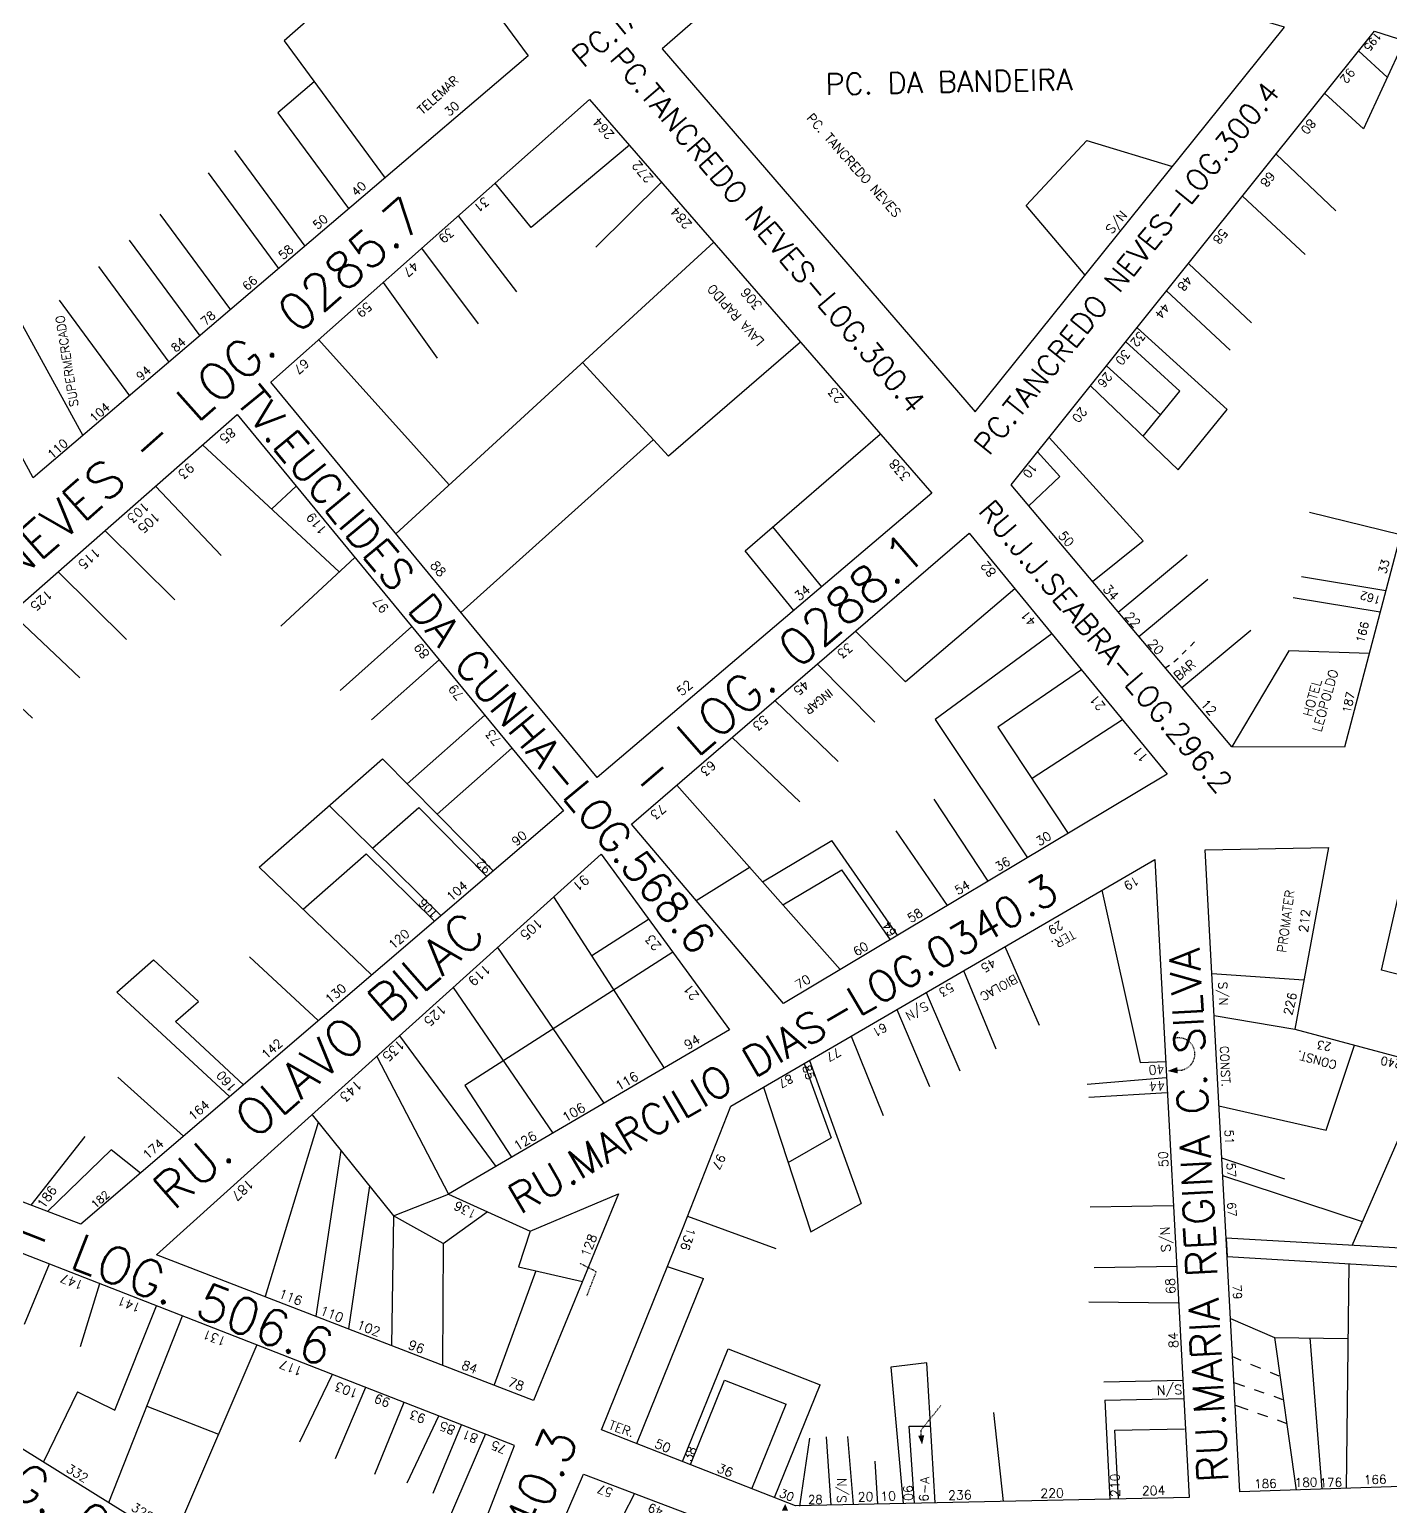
# Model space of a CAD drawing. Extents: x 714896 to 749292, y 8417558 to 8447149.
# Drawn here: x 739277.6 to 739501.4, y 8426007.8 to 8426250.7 of the extents above; entities that cross this region are included whole.
import ezdxf

# ---------------------------------------------------------------- set-up
doc = ezdxf.new("R2010")
doc.units = 0
doc.header["$MEASUREMENT"] = 0
doc.linetypes.add('ACAD_ISO03W100', pattern=[30, 12, -18])
for name, color, linetype in [('LOTE', 7, 'CONTINUOUS'), ('NUM-PORTA', 7, 'CONTINUOUS'), ('QUADRA', 6, 'CONTINUOUS'), ('TEXTO', 7, 'CONTINUOUS'), ('TEXTODERUA', 3, 'CONTINUOUS')]:
    doc.layers.add(name, color=color, linetype=linetype)
doc.styles.add('ROMANS', font='ROMANS.SHX', dxfattribs={"height": 1.5})

msp = doc.modelspace()

# ---------------------------------------------------------------- linework, layer by layer
at = {"layer": 'LOTE', "color": 7}
for p, q in [((739342.61, 8426269.29, 523.4), (739319.42, 8426248.79, 524.24)), ((739319.4, 8426248.81, 524.38), (739336.01, 8426226.24, 523.4)), ((739503.59, 8426248.83, 522.56), (739496.89, 8426234.35, 523.36)), ((739500.81, 8426242.83, 522.99), (739496.14, 8426247.11, 521.96)), ((739324.37, 8426242.06, 524.16), (739318.4, 8426236.99, 524.21)), ((739496.89, 8426234.35, 523.36), (739490.56, 8426240.15, 521.96)), ((739318.4, 8426236.99, 524.09), (739329.98, 8426221.25, 523.41)), ((739311.26, 8426230.77, 524.08), (739322.84, 8426215.03, 523.4)), ((739376.2, 8426231.64, 525.89), (739360.05, 8426218.08, 522.57)), ((739482.54, 8426230.14, 521.96), (739492.39, 8426220.87, 523.98)), ((739306.93, 8426227.08, 524.08), (739318.51, 8426211.34, 523.4)), ((739381.49, 8426225.55, 525.89), (739370.69, 8426214.86, 523.43)), ((739360.05, 8426218.08, 522.57), (739354.1, 8426225.4, 521.35)), ((739477.01, 8426223.24, 521.96), (739487.31, 8426213.69, 524.22)), ((739299, 8426220.32, 524.08), (739310.58, 8426204.58, 523.4)), ((739348.02, 8426220.01, 521.35), (739357.64, 8426207.52, 522.59)), ((739293.95, 8426216.01, 524.08), (739305.53, 8426200.27, 523.4)), ((739390.06, 8426215.69, 525.89), (739337.8, 8426167.74, 521.23)), ((739342.02, 8426214.69, 521.35), (739351.33, 8426202.28, 522.35)), ((739270.76, 8426212.23, 524.92), (739286.32, 8426183.91, 523.4)), ((739288.9, 8426211.71, 524.08), (739300.48, 8426195.97, 523.4)), ((739468.14, 8426212.18, 521.96), (739478.52, 8426202.45, 524.64)), ((739335.7, 8426209.08, 521.35), (739344.57, 8426196.63, 522.13)), ((739282.4, 8426206.18, 524.08), (739293.98, 8426190.44, 523.4)), ((739464.54, 8426207.68, 521.96), (739474.99, 8426197.95, 524.86)), ((739459.69, 8426201.63, 521.97), (739474.48, 8426188.17, 526.38)), ((739325.09, 8426199.67, 521.35), (739346.56, 8426175.77, 521.98)), ((739404.34, 8426199.24, 525.89), (739382.6, 8426180.49, 523.21)), ((739457.81, 8426199.29, 521.97), (739466.69, 8426191.21, 521.97)), ((739382.6, 8426180.49, 523.21), (739368.49, 8426195.9, 523.09)), ((739454.68, 8426195.38, 521.97), (739463.56, 8426187.31, 521.97)), ((739452.04, 8426192.09, 521.97), (739466.46, 8426178.23, 527.75)), ((739328.48, 8426161.47, 522.99), (739305.99, 8426182.36, 519.91)), ((739380.11, 8426183.21, 523.19), (739348.5, 8426154.77, 521.23)), ((739395.26, 8426164.95, 523.14), (739417.46, 8426184.12, 525.89)), ((739460.66, 8426166.56, 530.2), (739445.23, 8426183.59, 521.97)), ((739447, 8426177.18, 524.21), (739443.33, 8426181.22, 522.26)), ((739441.86, 8426172.32, 522.26), (739447, 8426177.18, 518.43)), ((739449.17, 8426179.24, 516.82), (739449.18, 8426179.25, 516.81)), ((739309.08, 8426164.14, 521.53), (739298.25, 8426175.56, 519.91)), ((739317.4, 8426171.85, 522.45), (739321.4, 8426175.57, 523.57)), ((739503.01, 8426167.58, 521.74), (739488.05, 8426171.22, 524.9)), ((739301.46, 8426156.89, 521.16), (739289.94, 8426168.26, 519.91)), ((739407.82, 8426159.03, 522.85), (739399.79, 8426168.88, 523.33)), ((739403.23, 8426155.14, 522.85), (739395.26, 8426164.95, 523.14)), ((739452.33, 8426159.87, 535.98), (739460.66, 8426166.56, 530.2)), ((739318.9, 8426152.56, 521.92), (739331.07, 8426163.82, 523.57)), ((739456.58, 8426154.83, 535.98), (739467.93, 8426164.27, 528.2)), ((739293.52, 8426150.35, 520.93), (739282.24, 8426161.5, 519.91)), ((739459.96, 8426150.87, 535.98), (739471.31, 8426160.3, 528.2)), ((739500.61, 8426158.36, 523.44), (739486.72, 8426160.66, 525.91)), ((739439.59, 8426158.68, 519.68), (739421.61, 8426143.37, 519.79)), ((739499.67, 8426154.85, 523.44), (739485.34, 8426157.23, 526.59)), ((739285.83, 8426144.07, 520.77), (739274.54, 8426154.73, 519.91)), ((739328.65, 8426141.94, 522.07), (739340.42, 8426152.47, 523.57)), ((739421.61, 8426143.37, 519.79), (739413.39, 8426151.74, 519.73)), ((739445.69, 8426151.26, 519.68), (739426.46, 8426137.22, 519.76)), ((739467.04, 8426142.45, 535.98), (739478.39, 8426151.88, 528.2)), ((739278.04, 8426137.39, 520.66), (739266.77, 8426147.91, 519.91)), ((739484.65, 8426148.46, 528.15), (739475.26, 8426132.72, 536.03)), ((739497.87, 8426148.06, 523.44), (739484.65, 8426148.46, 528.15)), ((739333.76, 8426137.13, 522.11), (739344.91, 8426147.01, 523.57)), ((739407.11, 8426146.32, 519.73), (739416.58, 8426136.73, 519.82)), ((739450.56, 8426145.34, 519.68), (739436.79, 8426135.96, 519.69)), ((739400.12, 8426140.3, 519.73), (739410.52, 8426130.29, 519.87)), ((739339.67, 8426126.61, 521.9), (739352.42, 8426137.9, 523.57)), ((739426.46, 8426137.22, 519.76), (739441.67, 8426114.47, 519.13)), ((739436.79, 8426135.96, 519.69), (739448.34, 8426118.45, 519.13)), ((739457.28, 8426137.16, 519.68), (739442.42, 8426127.47, 519.55)), ((739393.12, 8426134.26, 519.73), (739404.25, 8426123.64, 519.96)), ((739344.6, 8426121.62, 521.96), (739356.87, 8426132.5, 523.57)), ((739335.58, 8426130.75, 521.27), (739353.8, 8426112.31, 521.09)), ((739383.99, 8426126.4, 519.73), (739410.87, 8426096.07, 519.13)), ((739435.2, 8426110.6, 519.13), (739426.29, 8426124.07, 519.7)), ((739326.84, 8426123.06, 521.8), (739345.2, 8426104.94, 521.09)), ((739341.57, 8426122.7, 521.77), (739352.75, 8426111.39, 521.09)), ((739428.53, 8426106.62, 519.13), (739420.04, 8426118.87, 519.74)), ((739420.31, 8426101.71, 519.13), (739409.48, 8426117.32, 520)), ((739332.92, 8426115.09, 521.52), (739344.14, 8426104.02, 521.09)), ((739315.32, 8426112.93, 521.39), (739333.81, 8426095.18, 521.09)), ((739396.05, 8426112.9, 520.24), (739387.2, 8426107.36, 521.18)), ((739419.12, 8426100.98, 519.13), (739411.13, 8426112.48, 519.13)), ((739453.86, 8426109.11, 523.48), (739460.18, 8426080.77, 523.03)), ((739363.72, 8426108.01, 517.55), (739381.92, 8426079.88, 521.8)), ((739379.35, 8426104.32, 521.77), (739370, 8426098.31, 521.29)), ((739354.48, 8426099.68, 517.55), (739372, 8426074.09, 521.8)), ((739437.95, 8426099.84, 523.48), (739443.6, 8426086.9, 522.71)), ((739297.95, 8426097.65, 521.17), (739305.32, 8426090.81, 521.14)), ((739313.71, 8426098.19, 521.14), (739325.04, 8426087.67, 521.09)), ((739383.32, 8426098.91, 521.77), (739349.15, 8426077, 520.02)), ((739431.15, 8426095.89, 523.48), (739436.48, 8426083.04, 522.65)), ((739471.97, 8426095.44, 522.88), (739487.12, 8426094.38, 517.94)), ((739291.9, 8426092.33, 520.86), (739310.46, 8426075.18, 521.09)), ((739347.21, 8426093.12, 517.55), (739363.58, 8426069.16, 521.8)), ((739425.01, 8426092.31, 523.48), (739430.53, 8426079.42, 522.61)), ((739301.56, 8426087.51, 521.14), (739312.75, 8426077.13, 521.09)), ((739420.17, 8426089.49, 523.48), (739425.57, 8426076.82, 522.6)), ((739472.35, 8426088.53, 522.88), (739485.62, 8426086.27, 517.94)), ((739338.41, 8426085.19, 517.55), (739354.21, 8426063.68, 521.8)), ((739412.69, 8426085.14, 523.48), (739417.9, 8426072.05, 522.6)), ((739490.75, 8426069.64, 520.26), (739495.46, 8426083.63, 518.36)), ((739334.64, 8426081.79, 517.55), (739346.42, 8426059.12, 520.16)), ((739404.96, 8426080.63), (739409.36, 8426068.4)), ((739405.82, 8426081.14, 523.48), (739414.29, 8426057.62, 522.02)), ((739460.18, 8426080.77, 523.03), (739464.33, 8426080.96, 523.48)), ((739495.06, 8426050.69, 522.94), (739507.91, 8426080.29, 518.71)), ((739292.08, 8426078.39, 520.84), (739302.89, 8426068.69, 521.09)), ((739464.48, 8426078.26, 523.48), (739451.5, 8426077.14, 522.56)), ((739349.15, 8426077, 520.02), (739356.79, 8426065.19, 521.8)), ((739398.23, 8426076.72), (739406.02, 8426052.96)), ((739464.61, 8426075.81, 523.48), (739451.76, 8426075.03, 522.52)), ((739473.15, 8426073.65, 522.88), (739490.75, 8426069.64, 520.26)), ((739325.03, 8426070.94, 518.72), (739316.29, 8426042.28, 517.55)), ((739324.01, 8426072.2, 517.55), (739337.4, 8426055.55, 519.86)), ((739286.64, 8426068.6, 520.71), (739277.75, 8426057.32, 519.91)), ((739290.96, 8426066.44, 520.81), (739280.49, 8426056.27, 519.91)), ((739295.78, 8426062.59, 521.09), (739290.96, 8426066.44, 520.81)), ((739328.74, 8426066.32, 519.56), (739324.61, 8426039.08, 517.55)), ((739483.97, 8426061.59, 521.08), (739473.61, 8426065.05, 522.88)), ((739333.43, 8426060.49, 519.84), (739330.01, 8426037, 517.55)), ((739496.74, 8426054.56, 519.28), (739473.77, 8426062.12, 522.88)), ((739337.4, 8426055.55, 519.86), (739346.42, 8426059.12, 520.16)), ((739337.4, 8426055.55, 519.86), (739337.1, 8426034.27, 517.55)), ((739345.55, 8426051, 520.07), (739337.4, 8426055.55, 519.86)), ((739345.55, 8426051, 520.07), (739352.82, 8426056.24, 518.52)), ((739385.75, 8426055.51, 523.73), (739400.29, 8426050.2, 522.09)), ((739465.65, 8426057.21, 523.49), (739451.95, 8426056.99, 522.13)), ((739345.55, 8426051, 520.07), (739345.46, 8426031.05, 517.55)), ((739359.88, 8426053.02, 519.92), (739357.96, 8426047.18, 520.13)), ((739276.71, 8426037.76, 515.84), (739280.84, 8426047.66, 515.49)), ((739360.8, 8426046.52, 520.2), (739353.95, 8426027.79, 517.55)), ((739357.96, 8426047.18, 520.13), (739368.47, 8426044.76, 521.26)), ((739382.43, 8426047.23, 523.47), (739388.38, 8426045.28, 515.43)), ((739466.25, 8426047.23, 523.48), (739452.61, 8426047.01, 522.13)), ((739494.49, 8426047.7, 522.88), (739494.04, 8426010.75, 522.83)), ((739285.92, 8426034.09, 515.84), (739289.12, 8426044.43, 515.49)), ((739466.44, 8426041.22, 523.48), (739451.73, 8426041.38, 521.65)), ((739290.6, 8426008.43, 516.04), (739302.7, 8426039.13, 515.49)), ((739291.56, 8426023.59, 516.09), (739298.43, 8426040.78, 515.49)), ((739475.04, 8426038.66, 522.88), (739482.28, 8426035.58, 521.99)), ((739314.93, 8426034.36, 515.49), (739302.22, 8426004.72, 516.05)), ((739482.28, 8426035.58, 521.99), (739485.87, 8426010.48, 522.83)), ((739488.1, 8426035.48, 522.12), (739490.04, 8426010.62, 522.83)), ((739425.12, 8426031.37, 520.43), (739419.21, 8426030.7, 520.34)), ((739426.49, 8426008.36, 518.38), (739425.12, 8426031.37, 520.43)), ((739321.98, 8426018.38, 515.96), (739327.36, 8426029.51, 515.49)), ((739419.21, 8426030.7, 520.34), (739421.24, 8426008.25, 518.38)), ((739285.42, 8426026.65, 515.95), (739279.84, 8426015.12, 516.04)), ((739327.87, 8426015.65, 516.01), (739332.83, 8426027.37, 515.49)), ((739334.32, 8426013.1, 516.09), (739339.15, 8426024.9, 515.49)), ((739454.37, 8426025.27, 518.38), (739455.22, 8426008.96, 518.38)), ((739339.67, 8426011.64, 516.17), (739344.85, 8426022.68, 515.49)), ((739437.71, 8426008.6, 518.38), (739436.15, 8426023.21, 520.13)), ((739343.95, 8426009.98, 516.28), (739348.6, 8426021.22, 515.49)), ((739352.51, 8426019.69, 515.49), (739345.88, 8426004.34, 516.51)), ((739409.39, 8426008, 518.38), (739408.6, 8426019.25, 519.18)), ((739413.06, 8426008.08, 518.38), (739412.14, 8426019.28, 519.25)), ((739423.07, 8426008.29, 518.38), (739422.22, 8426020.98, 519.64)), ((739422.22, 8426020.98, 519.64), (739425.77, 8426020.96, 519.72)), ((739404.2, 8426007.84, 518.38), (739405.88, 8426018.99, 519.18)), ((739417.06, 8426008.16, 518.38), (739416.6, 8426015.21, 519)), ((739377.06, 8426009.9, 520.74), (739369.61, 8425995.63, 519.78))]:
    msp.add_line(p, q, dxfattribs=at)
at = {"layer": 'LOTE', "color": 7, "ltscale": 0.35}
for p, q in [((739467.11, 8426147.92, 532.48), (739467.78, 8426148.58, 531.94)), ((739468.45, 8426149.26, 531.47), (739469.12, 8426149.96, 531.05)), ((739464.31, 8426145.69, 535.98), (739465.04, 8426146.15, 534.79)), ((739465.75, 8426146.69, 533.86), (739466.43, 8426147.28, 533.11))]:
    msp.add_line(p, q, dxfattribs=at)
at = {"layer": 'LOTE', "color": 7, "linetype": 'CONTINUOUS', "ltscale": 0.1}
for p, q in [((739475.37, 8426032.41, 522.88), (739476.75, 8426031.84, 522.76)), ((739478.36, 8426031.18, 522.63), (739479.97, 8426030.52, 522.49)), ((739481.58, 8426029.86, 522.36), (739483.02, 8426029.27, 522.24)), ((739475.6, 8426028.16, 522.88), (739477.36, 8426027.55, 522.81)), ((739478.96, 8426027, 522.76), (739480.55, 8426026.44, 522.7)), ((739475.8, 8426024.45, 522.88), (739477.91, 8426023.7, 522.78)), ((739482.15, 8426025.89, 522.64), (739483.59, 8426025.38, 522.59)), ((739479.51, 8426023.14, 522.7), (739481.11, 8426022.57, 522.62)), ((739482.7, 8426022, 522.54), (739484.3, 8426021.44, 522.46))]:
    msp.add_line(p, q, dxfattribs=at)
at = {"layer": 'LOTE', "color": 7}
msp.add_lwpolyline([(739451.16, 8426210.29), (739441.44, 8426221.71), (739451.44, 8426232.39), (739465.51, 8426228.13)], dxfattribs=at)
at = {"layer": 'LOTE', "color": 7, "linetype": 'CONTINUOUS', "flags": 128}
for points, elevation in [([(739460.69, 8426183.78), (739466.69, 8426191.21)], 517.56), ([(739466.46, 8426178.23), (739474.48, 8426188.17)], 521.97), ([(739377.43, 8426018.12), (739388.38, 8426045.28)], 515.43), ([(739384.94, 8426015.16), (739392.42, 8426033.71)], 515.48), ([(739392.42, 8426033.71), (739407.54, 8426027.76)], 515.48), ([(739386.25, 8426014.65), (739391.85, 8426028.56)], 515.48), ([(739391.85, 8426028.56), (739401.95, 8426024.59)], 515.48), ([(739400.08, 8426009.25), (739407.54, 8426027.76)], 515.56), ([(739454.22, 8426028.26), (739467.19, 8426028.53)], 523.49), ([(739296.83, 8426024.24), (739308.62, 8426019.65)], 515.49), ([(739396.34, 8426010.68), (739401.95, 8426024.59)], 515.56), ([(739454.37, 8426025.27), (739467.35, 8426025.54)], 518.38), ([(739456.01, 8426020.3), (739467.46, 8426020.54)], 518.38), ([(739456.62, 8426008.99), (739456.01, 8426020.3)], 518.38)]:
    msp.add_lwpolyline(points, dxfattribs=dict(at, elevation=elevation))
at = {"layer": 'LOTE', "color": 7, "flags": 128}
for points, elevation in [([(739315.32, 8426112.93), (739335.58, 8426130.75)], 521.27), ([(739333.97, 8426116.02), (739341.57, 8426122.7)], 521.27), ([(739398.06, 8426110.52), (739409.48, 8426117.32)], 519.13), ([(739322.56, 8426105.98), (739332.92, 8426115.09)], 521.27), ([(739401.44, 8426106.71), (739411.13, 8426112.48)], 519.13), ([(739291.9, 8426092.33), (739297.95, 8426097.65)], 521.27), ([(739301.56, 8426087.51), (739305.32, 8426090.81)], 521.27)]:
    msp.add_lwpolyline(points, dxfattribs=dict(at, elevation=elevation))
at = {"layer": 'LOTE', "ltscale": 0.1}
for points in [[(739466.33, 8426079.51, 1.03, 0, 0), (739464.68, 8426079.39, 0, 0, 0)], [(739424.19, 8426019.43, 0.998, 0, 0), (739424.32, 8426017.97, 0, 0, 0)], [(739401.78, 8426007.09, 1.03, 0, 0), (739401.82, 8426008.19, 0, 0, 0)]]:
    msp.add_lwpolyline(points, format="xyseb", dxfattribs=at)
at = {"layer": 'LOTE', "color": 7, "linetype": 'CONTINUOUS', "flags": 128}
for points in [[(739402.28, 8426064.36), (739409.36, 8426068.4)], [(739406.02, 8426052.96), (739414.29, 8426057.62)], [(739482.28, 8426035.58), (739494.34, 8426035.39)], [(739285.42, 8426026.65), (739291.56, 8426023.59)]]:
    msp.add_lwpolyline(points, dxfattribs=at)
at = {"layer": 'LOTE', "color": 7, "linetype": 'ACAD_ISO03W100', "ltscale": 0.003, "flags": 128}
msp.add_lwpolyline([(739369.21, 8426042.39), (739370.75, 8426046.38), (739368.1, 8426047.72)], dxfattribs=at)
at = {"layer": 'LOTE', "linetype": 'ACAD_ISO03W100', "ltscale": 0.002, "flags": 128}
msp.add_lwpolyline([(739424.19, 8426019.43), (739424.19, 8426020.38), (739427.43, 8426024.39)], dxfattribs=at)
at = {"layer": 'LOTE', "linetype": 'ACAD_ISO03W100', "ltscale": 0.002}
msp.add_arc((739466.52, 8426082.17), 2.67, 265.7715, 102.3109, dxfattribs=at)
at = {"layer": 'QUADRA', "color": 6}
for points in [[(739224.07, 8426277.12), (739310.97, 8426312.15), (739359.57, 8426246.32), (739278.17, 8426176.95), (739224.07, 8426277.12)], [(739381.61, 8426247.49), (739433.07, 8426187.79), (739483.93, 8426251.04), (739410.5, 8426272.71), (739381.61, 8426247.49)], [(739498.75, 8426250.37), (739592.24, 8426220.56), (739575.58, 8426148.84), (739503.01, 8426167.58), (739493.78, 8426132.62), (739475.26, 8426132.72), (739438.96, 8426175.76), (739498.75, 8426250.37)], [(739369.64, 8426239.17), (739425.91, 8426174.39), (739370.87, 8426127.67), (739317.21, 8426192.69), (739369.64, 8426239.17)], [(739198.22, 8426087.69), (739311.71, 8426187.38), (739365.35, 8426122.18), (739285.96, 8426054.18), (739198.22, 8426087.69)], [(739432.07, 8426167.84), (739464.65, 8426128.19), (739401.55, 8426090.47), (739376.52, 8426119.96), (739432.07, 8426167.84)], [(739512.63, 8426151.94), (739570.49, 8426136.35), (739556.68, 8426081.37), (739499.87, 8426095.95), (739512.63, 8426151.94)], [(739371.53, 8426115.05), (739392.67, 8426086.17), (739346.42, 8426059.12), (739359.88, 8426053.02), (739374.4, 8426059.2), (739360.42, 8426025.19), (739298.44, 8426049.15), (739371.53, 8426115.05)], [(739462.58, 8426114.18), (739468.23, 8426009.23), (739403.5, 8426007.86), (739371.62, 8426020.4), (739385.02, 8426053.67), (739392.85, 8426073.59), (739462.58, 8426114.18)], [(739368.65, 8426013.09), (739421.37, 8425993.08), (739405.03, 8425939.5), (739350.55, 8425971.13), (739368.65, 8426013.09)]]:
    msp.add_lwpolyline(points, close=True, dxfattribs=at)
at = {"layer": 'QUADRA', "color": 6, "linetype": 'CONTINUOUS'}
for points in [[(739552.96, 8426012.72), (739476.59, 8426010.17), (739470.88, 8426115.77), (739491.15, 8426116.14), (739485.62, 8426086.27), (739540.72, 8426071.5), (739555.41, 8426067.95), (739550.74, 8426047.3), (739547.07, 8426047.71), (739474.33, 8426051.88), (739474.49, 8426048.9), (739550.94, 8426044.31), (739552.96, 8426012.72)], [(739357.3, 8426017.82), (739191.22, 8426082.59), (739183.49, 8426075.09), (739341.38, 8425976.82), (739357.3, 8426017.82)]]:
    msp.add_lwpolyline(points, close=True, dxfattribs=at)

# ---------------------------------------------------------------- texts
at = {"layer": 'NUM-PORTA', "color": 7, "style": 'ROMANS'}
for s, height, rotation, p in [('195', 1.3, 230.8768, (739498.98, 8426250.39)), ('92', 1.452, 231.6556, (739494.51, 8426244.47)), ('30', 1.425, 41.3703, (739346.55, 8426236.31)), ('264', 1.546, 131.1875, (739373.82, 8426233.39)), ('80', 1.453, 231.664, (739488.06, 8426236.12)), ('272', 1.55, 131.0402, (739380.26, 8426226.26)), ('40', 1.421, 44.2458, (739331.32, 8426223.11)), ('68', 1.454, 231.7426, (739481.38, 8426227.45)), ('31', 1.483, 221.4317, (739352.34, 8426223.25)), ('284', 1.55, 131.0358, (739386.59, 8426218.66)), ('S/N', 1.5, 50.2692, (739455.53, 8426216.92)), ('50', 1.423, 41.1397, (739324.92, 8426217.7)), ('39', 1.483, 221.4443, (739346.56, 8426218.17)), ('58', 1.454, 231.647, (739473.58, 8426218.05)), ('58', 1.423, 41.2083, (739319.25, 8426212.72)), ('47', 1.484, 221.3963, (739340.71, 8426212.66)), ('66', 1.423, 41.154, (739313.33, 8426207.62)), ('48', 1.455, 231.7784, (739467.76, 8426210.34)), ('306', 1.55, 131.0174, (739398.14, 8426205.36)), ('78', 1.423, 41.2226, (739306.47, 8426201.85)), ('59', 1.483, 221.3933, (739333.02, 8426205.97)), ('44', 1.455, 231.7593, (739464.07, 8426205.82)), ('84', 1.422, 41.1003, (739301.59, 8426197.49)), ('32', 1.455, 231.6663, (739460.04, 8426201.16)), ('30', 1.455, 231.6663, (739457.56, 8426198.18, -521.97)), ('94', 1.423, 41.2063, (739295.85, 8426192.81)), ('67', 1.486, 221.1544, (739322.72, 8426196.65)), ('26', 1.455, 231.6663, (739454.6, 8426194.48, -521.97)), ('23', 1.55, 131.0172, (739411.61, 8426190)), ('104', 1.423, 41.2073, (739288.18, 8426185.96)), ('20', 1.457, 231.8273, (739450.45, 8426188.71)), ('85', 1.54, 221.5745, (739310.59, 8426185.34)), ('110', 1.426, 41.7527, (739281.27, 8426179.97)), ('338', 1.547, 131.1701, (739422.54, 8426177.22)), ('93', 1.544, 221.3673, (739303.79, 8426179.51)), ('10', 1.4, 231.8273, (739442.27, 8426179.48)), ('103', 1.544, 221.3378, (739296.4, 8426173.13)), ('105', 1.54, 221.4629, (739298.16, 8426171.46)), ('119', 1.527, 129.4235, (739326.59, 8426168.37)), ('50', 1.528, 311.1516, (739446.6, 8426167.37)), ('115', 1.544, 221.35, (739288.36, 8426165.56)), ('88', 1.523, 310.503, (739343.33, 8426162.49)), ('82', 1.507, 129.1542, (739436.61, 8426161.39)), ('33', 1.353, 74.922, (739500.63, 8426161.06)), ('125', 1.544, 221.3473, (739280.49, 8426158.67)), ('34', 1.52, 40.1894, (739404.14, 8426156.62)), ('34', 1.53, 311.2912, (739453.95, 8426158.57)), ('162', 1.343, 163.8546, (739499.91, 8426157.38)), ('97', 1.527, 129.3973, (739336.72, 8426155.49)), ('41', 1.508, 129.2788, (739443.23, 8426153.26)), ('22', 1.53, 311.2912, (739457.52, 8426154.08)), ('166', 1.36, 75.7777, (739496.98, 8426149.7)), ('20', 1.528, 311.5703, (739461.34, 8426149.61)), ('89', 1.526, 129.3762, (739343.44, 8426147.97)), ('33', 1.479, 220.5005, (739412.14, 8426149.91)), ('52', 1.52, 40.0805, (739384.76, 8426140.98)), ('45', 1.479, 220.485, (739404.96, 8426143.8)), ('79', 1.526, 129.3762, (739349.12, 8426141.15)), ('21', 1.507, 129.2547, (739454.57, 8426139.4)), ('187', 1.362, 77.0497, (739494.73, 8426138.15)), ('12', 1.527, 312.0354, (739470.02, 8426139.64)), ('53', 1.479, 220.5128, (739398.24, 8426137.99)), ('73', 1.526, 129.3762, (739355.25, 8426133.7)), ('11', 1.501, 128.9529, (739461.63, 8426130.92)), ('63', 1.48, 220.5978, (739389.63, 8426130.55)), ('73', 1.484, 221.0115, (739381.4, 8426123.42)), ('90', 1.464, 40.8426, (739357.61, 8426116.29)), ('30', 1.454, 31.2, (739443.61, 8426116.35)), ('92', 1.4, 134.9275, (739353.55, 8426112.69)), ('36', 1.454, 31.1614, (739436.86, 8426112.16)), ('91', 1.561, 220.2022, (739368.74, 8426111.75)), ('104', 1.462, 40.7672, (739346.89, 8426107.2)), ('54', 1.454, 31.1897, (739430.24, 8426108.3)), ('19', 1.449, 209.6486, (739459.48, 8426111.49)), ('106', 1.4, 134.7361, (739344.9, 8426105.34)), ('105', 1.566, 221.8805, (739361.06, 8426104.65)), ('58', 1.455, 31.2287, (739422.47, 8426103.7)), ('29', 1.436, 210.0806, (739446.99, 8426104.18)), ('212', 1.486, 83.3236, (739487.73, 8426102.11)), ('120', 1.462, 40.7961, (739337.36, 8426099.3)), ('23', 1.529, 129.0714, (739381.54, 8426099.95)), ('64', 1.4, 123.4977, (739420.22, 8426102.09)), ('60', 1.456, 31.3494, (739413.54, 8426098.2)), ('45', 1.433, 210.1792, (739435.95, 8426097.98)), ('119', 1.566, 222.2231, (739352.51, 8426097.08)), ('70', 1.467, 32.14, (739404.04, 8426092.76)), ('130', 1.462, 40.7919, (739326.94, 8426090.33)), ('21', 1.525, 128.18, (739387.76, 8426091.75)), ('53', 1.433, 210.1149, (739429.04, 8426093.99)), ('S/N', 1.425, 272.4687, (739473.05, 8426094.02)), ('226', 1.452, 77.5557, (739485.16, 8426088.46)), ('125', 1.568, 222.5027, (739345.21, 8426090.48)), ('S/N', 1.436, 209.8475, (739424.84, 8426090.84)), ('61', 1.434, 209.9852, (739418.07, 8426087.39)), ('94', 1.529, 31.1931, (739385.79, 8426082.82)), ('142', 1.462, 40.8074, (739316.47, 8426081.25)), ('135', 1.571, 222.7993, (739338.37, 8426084.7)), ('77', 1.432, 210.0681, (739410.48, 8426083.32)), ('23', 1.363, 169.0129, (739491.73, 8426083.97)), ('85', 1.4, 288.3766, (739404.6, 8426080.09)), ('40', 1.537, 184.891, (739464.13, 8426080.49)), ('240', 1.367, 168.5756, (739503.34, 8426081.11)), ('160', 1.463, 130.9328, (739311.72, 8426076.72)), ('143', 1.568, 222.5867, (739331.36, 8426078.05)), ('116', 1.535, 30.1621, (739374.45, 8426076.08)), ('87', 1.4, 209.784, (739402.6, 8426078.92)), ('44', 1.537, 184.8853, (739464.21, 8426077.79)), ('164', 1.463, 40.9328, (739304.45, 8426071.15)), ('106', 1.538, 30.5842, (739365.73, 8426070.92)), ('174', 1.464, 41.1082, (739296.96, 8426064.76)), ('126', 1.546, 31.5625, (739357.78, 8426066.23)), ('51', 1.41, 272.9507, (739474.08, 8426069.71)), ('97', 1.441, 243.4799, (739390.8, 8426065.89)), ('50', 1.537, 92.8841, (739464.84, 8426063.6)), ('57', 1.413, 272.9451, (739474.39, 8426064.27)), ('186', 1.505, 54.1376, (739279.9, 8426056.66)), ('187', 1.567, 222.6273, (739313.54, 8426061.78)), ('182', 1.269, 41.3794, (739288.37, 8426056.71)), ('136', 1.5, 152.4855, (739351.26, 8426056.3)), ('67', 1.411, 273.0254, (739474.5, 8426057.79)), ('136', 1.476, 251.5811, (739385.73, 8426053.77)), ('S/N', 1.537, 92.8598, (739465.21, 8426049.63)), ('128', 1.481, 68.4684, (739369.54, 8426048.66)), ('147', 1.496, 158.6655, (739286.59, 8426044.74)), ('68', 1.537, 92.8317, (739466.01, 8426042.74)), ('79', 1.412, 273.1434, (739475.39, 8426044.2)), ('141', 1.496, 158.6559, (739296.01, 8426041.01)), ('116', 1.519, 338.8341, (739318.39, 8426042.18)), ('110', 1.519, 338.9084, (739325.15, 8426039.4)), ('131', 1.495, 158.6114, (739310.03, 8426035.48)), ('102', 1.522, 338.9664, (739331.22, 8426037.07)), ('84', 1.537, 92.8317, (739466.49, 8426033.84)), ('96', 1.524, 339.0492, (739339.67, 8426033.79)), ('117', 1.495, 158.6114, (739322.62, 8426030.57)), ('84', 1.522, 339.0276, (739348.45, 8426030.45)), ('78', 1.516, 338.7335, (739356.08, 8426027.66)), ('103', 1.494, 158.564, (739331.73, 8426026.89)), ('S/N', 1.537, 182.8317, (739467.08, 8426027.79)), ('99', 1.496, 158.6253, (739337, 8426025.42)), ('93', 1.493, 158.5051, (739342.83, 8426022.76)), ('85', 1.491, 158.4203, (739347.7, 8426020.88)), ('81', 1.488, 158.2905, (739351.46, 8426019.48)), ('75', 1.463, 157.1173, (739356.14, 8426017.68)), ('50', 1.519, 337.2065, (739380.19, 8426017.55)), ('38', 1.4, 68.2092, (739386.39, 8426015.05)), ('332', 1.465, 328.0188, (739283.43, 8426013.6)), ('36', 1.519, 337.041, (739390.44, 8426013.53)), ('S/N', 1.5, 89.3206, (739411.84, 8426008.33)), ('6-A', 1.503, 87.6748, (739425.35, 8426008.51)), ('210', 1.504, 91.1152, (739456.85, 8426009.34)), ('186', 1.435, 1.188, (739478.96, 8426010.78)), ('180', 1.442, 1.6436, (739485.63, 8426010.97)), ('176', 1.442, 1.7503, (739489.71, 8426010.93)), ('166', 1.443, 1.8059, (739497.01, 8426011.43)), ('57', 1.448, 160.1935, (739373.62, 8426010.59)), ('30', 1.4, 338.3619, (739400.7, 8426009.43)), ('28', 1.4, 0.0348, (739405.57, 8426008.21)), ('20', 1.503, 2.2686, (739413.78, 8426008.57)), ('10', 1.503, 2.1498, (739417.49, 8426008.66)), ('06', 1.503, 92.0995, (739422.83, 8426008.72)), ('236', 1.503, 1.3253, (739428.62, 8426008.86)), ('220', 1.503, 1.2609, (739443.79, 8426009.17)), ('204', 1.504, 1.1152, (739460.48, 8426009.6)), ('322', 1.465, 327.9875, (739294.13, 8426007.25)), ('49', 1.452, 158.2937, (739381.91, 8426007.45))]:
    msp.add_text(s, height=height, rotation=rotation, dxfattribs=at).set_placement(p)
at = {"layer": 'TEXTO', "style": 'ROMANS'}
for s, height, rotation, p in [('TELEMAR', 1.434, 42.184, (739342.15, 8426236.6)), ('PC. TANCREDO NEVES', 1.5, 311.7387, (739405.24, 8426236.04)), ('LAVA RAPIDO', 1.5, 131.7387, (739398.46, 8426199.44, 524.89)), ('BAR', 1.525, 41.2326, (739466.54, 8426143.48)), ('HOTEL', 1.525, 74.221, (739488.38, 8426137.54)), ('LEOPOLDO', 1.525, 74.221, (739489.93, 8426135.05)), ('INGAR', 1.372, 218.8368, (739408.94, 8426142.34, -37.83)), ('PROMATER', 1.496, 82.4115, (739484.19, 8426098.76)), ('TER.', 1.453, 209.0674, (739449.02, 8426102.61)), ('BIOLAC', 1.453, 209.0674, (739439.52, 8426095.33)), ('CONST.', 1.419, 272.5962, (739473.3, 8426083.48)), ('CONST.', 1.407, 164.6044, (739492.65, 8426080.99)), ('TER.', 1.5, 340.6653, (739372.67, 8426020.55))]:
    msp.add_text(s, height=height, rotation=rotation, dxfattribs=at).set_placement(p)
at = {"layer": 'TEXTO', "color": 7, "style": 'ROMANS'}
msp.add_text('SUPERMERCADO', height=1.4226, rotation=98.9799, dxfattribs=at).set_placement((739285.59, 8426188.75))
at = {"layer": 'TEXTODERUA', "style": 'ROMANS'}
for s, height, rotation, p in [('PC.TANCREDO NEVES', 3.5, 39.6105, (739368.63, 8426244.24)), ('PC.TANCREDO NEVES-LOG.300.4', 3.5, 310.3269, (739372.76, 8426245.82)), ('PC. DA BANDEIRA', 3.5, 1.1411, (739408.46, 8426239.91)), ('PC.TANCREDO NEVES-LOG.300.4', 3.5, 51.2557, (739435.29, 8426180.43)), ('RU. CAMERINDO NEVES - LOG. 0285.7', 6, 41.289, (739224.46, 8426115.09)), ('TV.EUCLIDES DA CUNHA-LOG.568.6', 5, 309.6047, (739311.28, 8426189.43)), ('RU.J.J.SEABRA-LOG.296.2', 3.5, 310.3269, (739433.37, 8426171.41)), ('- LOG. 0288.1', 6, 41.1334, (739379.17, 8426123.7)), ('RU.MARCILIO DIAS-LOG.0340.3', 5, 30.3201, (739358.23, 8426055.66)), ('RU. OLAVO BILAC ', 6, 41.1334, (739301.2, 8426056.3)), ('RU.MARIA REGINA C. SILVA', 5, 93.1257, (739474.72, 8426011.82)), ('RU. TIRADENTES - LOG. 506.6', 6, 338.5052, (739210.43, 8426076.18)), ('RU. 07 DE SETEMBRO - LOG. 0049.3', 6, 328.1463, (739177.67, 8426070.03)), ('RU. MARCILIO DIAS - LOG. 0340.3', 6, 66.616, (739312.31, 8425890.3))]:
    msp.add_text(s, height=height, rotation=rotation, dxfattribs=at).set_placement(p)

doc.saveas('drawing.dxf')
